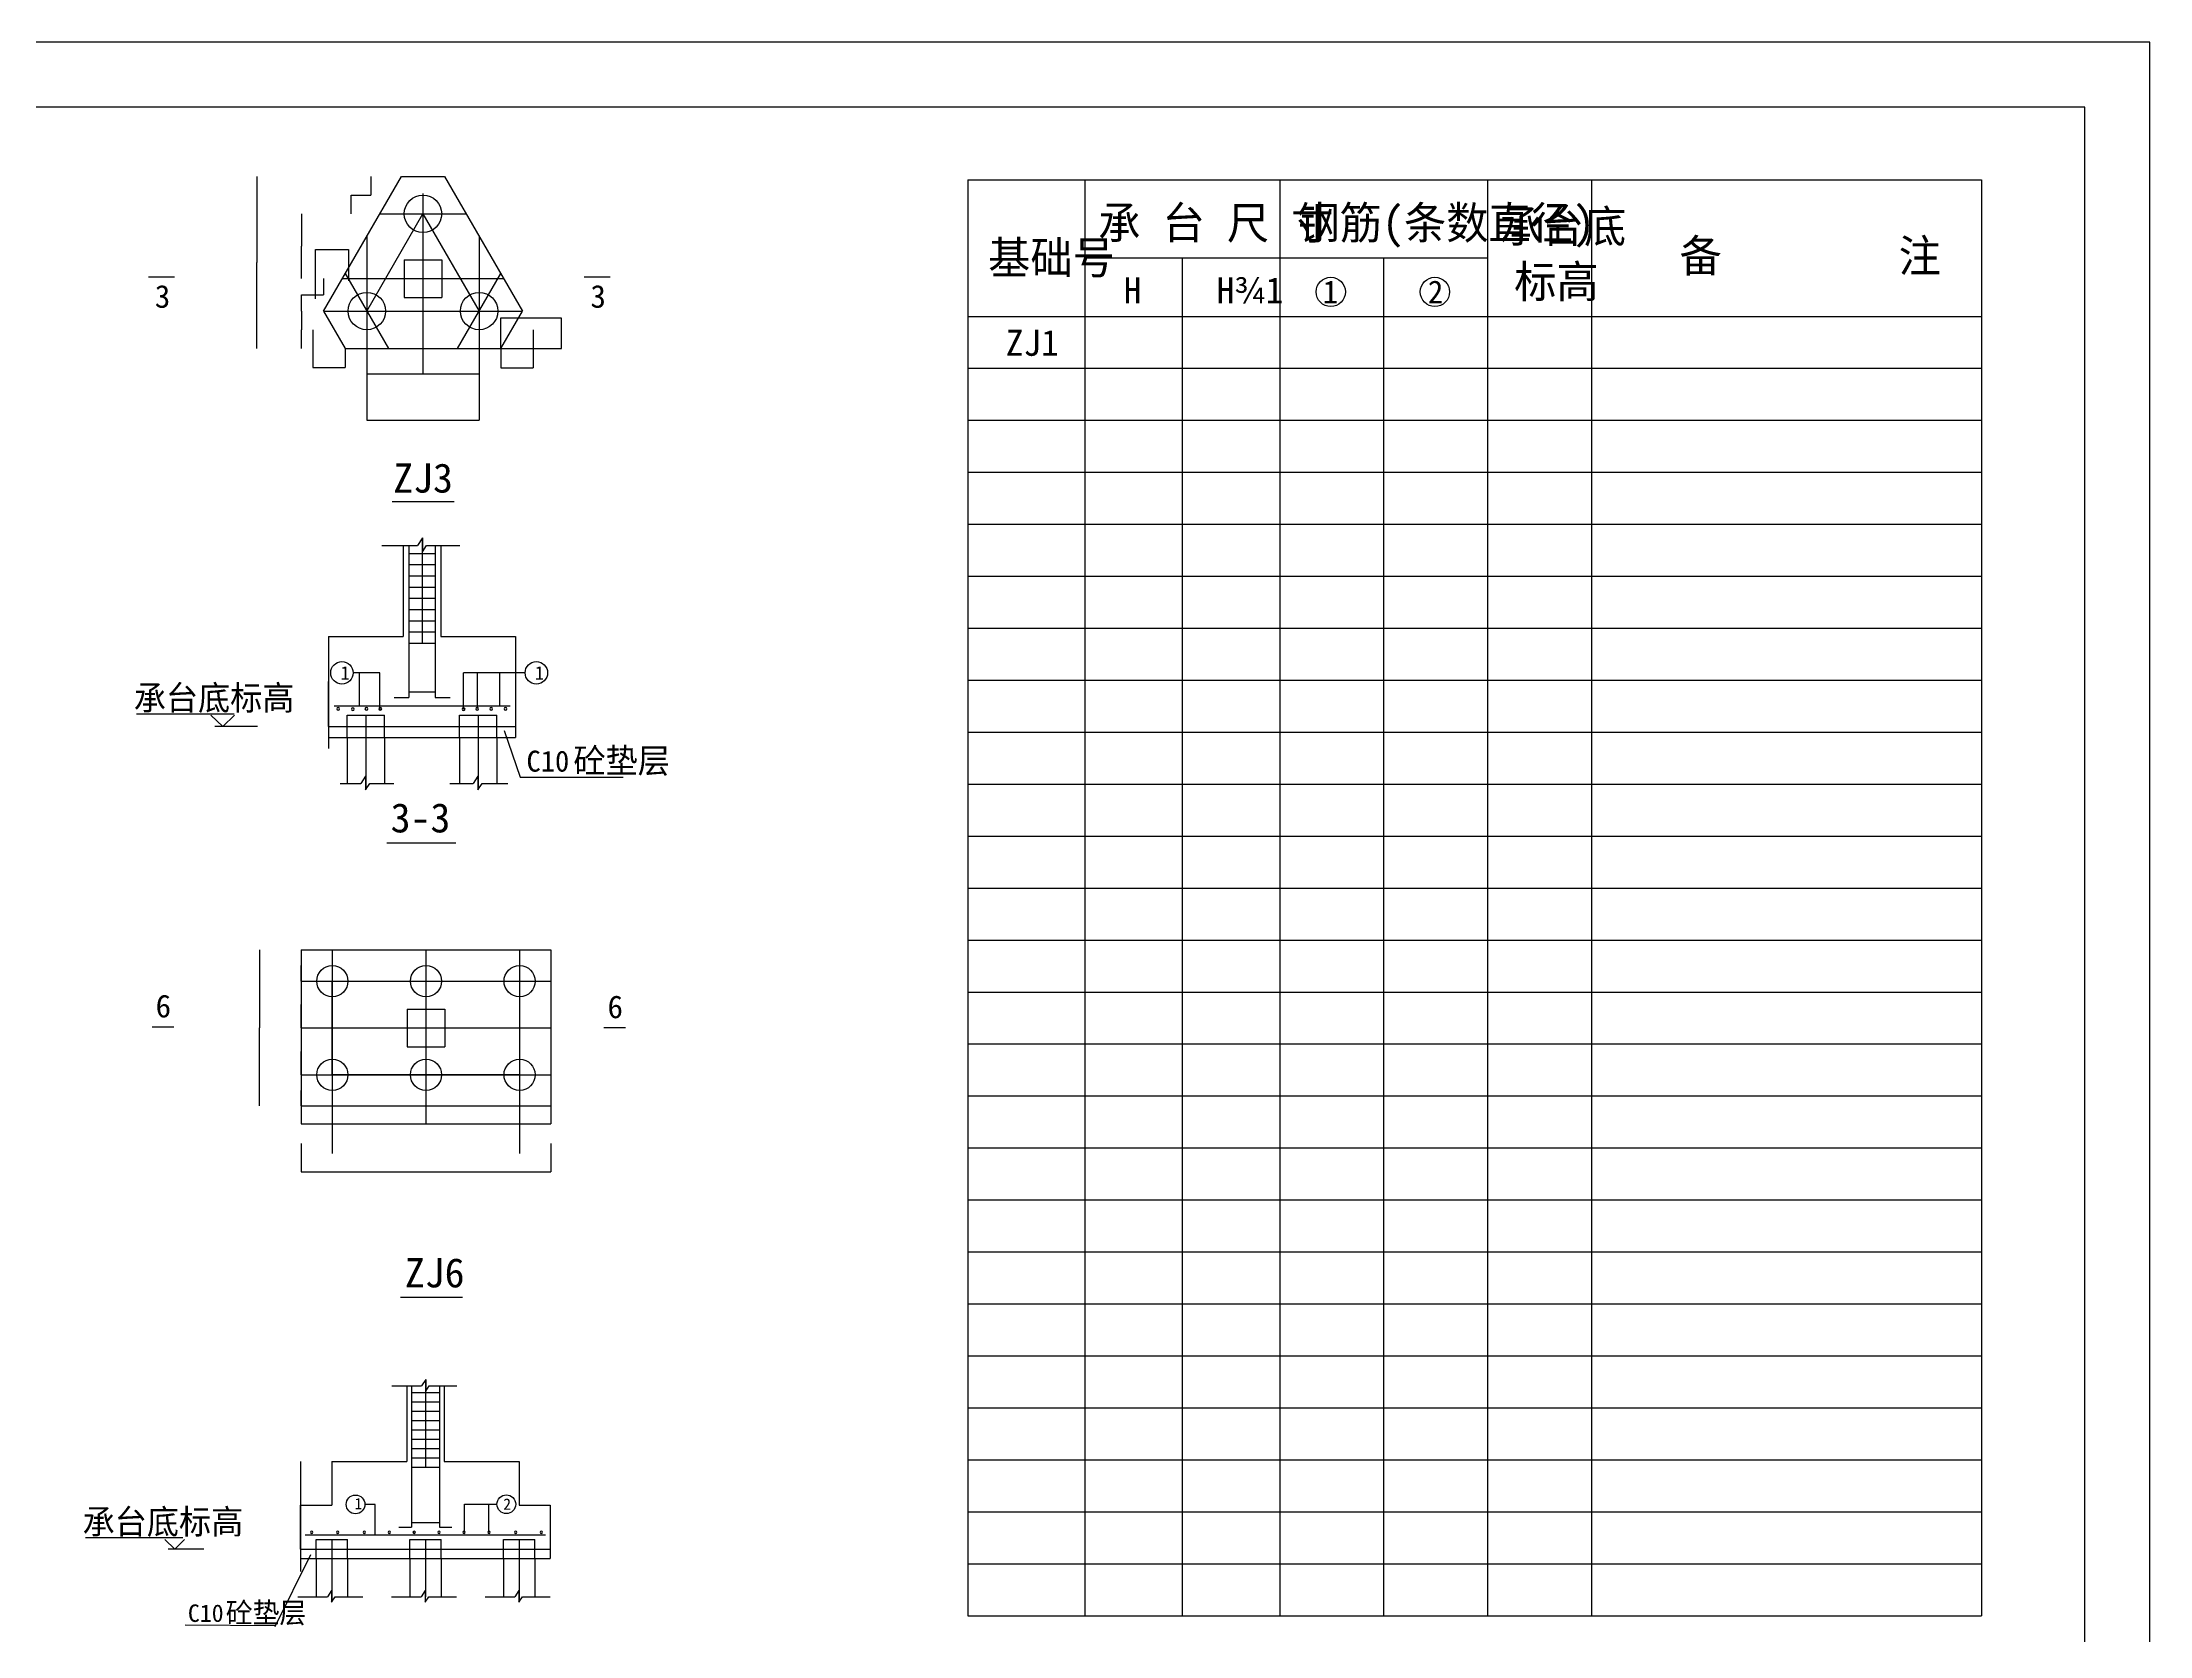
# Model space of a CAD drawing. Header units: metres. Extents: x 5647 to 69730, y 8406 to 50306.
# Drawn here: x 32619 to 65047, y 25775 to 50306 of the extents above; entities that cross this region are included whole.
import ezdxf

# ---------------------------------------------------------------- set-up
doc = ezdxf.new("R2010")
doc.units = ezdxf.units.M
for name, color, linetype in [('3', 7, 'Continuous'), ('AXIS', 7, 'Continuous'), ('CCX', 7, 'Continuous'), ('HZ', 2, 'Continuous'), ('LI', 7, 'Continuous'), ('LIS', 2, 'Continuous'), ('LT', 7, 'Continuous'), ('LTX', 7, 'Continuous'), ('STEEL', 4, 'Continuous'), ('TXT', 7, 'Continuous'), ('ZU', 2, 'Continuous')]:
    doc.layers.add(name, color=color, linetype=linetype)
doc.dimstyles.get("Standard").update_dxf_attribs({"dimtxt": 2.5, "dimasz": 2.5, "dimexe": 1.25, "dimexo": 0.625, "dimtad": 1, "dimcen": 2.5, "dimazin": 3, "dimtfac": 1, "dimtmove": 0, "dimatfit": 3})

# ---------------------------------------------------------------- blocks, each defined once
blk = doc.blocks.new('_CLOSEDFILLED')
at = {"color": 0, "linetype": 'BYBLOCK'}
blk.add_solid([(-1, 0), (0, 0), (-1, 0)], dxfattribs=at)
blk = doc.blocks.new('*D1')
for p, q in [((36595.35, 27783.87), (36595.35, 27447.69)), ((36595.1, 27447.69), (36594.85, 27447.69)), ((36595.35, 27111.52), (36595.35, 27447.69)), ((36595.35, 27447.69), (36595.35, 27447.69)), ((36595.6, 27447.69), (36595.85, 27447.69))]:
    blk.add_line(p, q)
at = {"layer": 'Defpoints'}
for p in [(36595.35, 27783.87), (36595.35, 27447.69), (36595.35, 27111.52)]:
    blk.add_point(p, dxfattribs=at)
at = {"layer": 'CCX', "xscale": 0.25, "yscale": 0.25}
blk.add_blockref('_CLOSEDFILLED', (36595.35, 27447.69), dxfattribs=at)
at = {"layer": 'CCX', "xscale": 0.25, "yscale": 0.25, "rotation": 180}
blk.add_blockref('_CLOSEDFILLED', (36595.35, 27447.69), dxfattribs=at)
at = {"layer": 'CCX', "insert": (36595.35, 27448.815), "char_height": 1, "attachment_point": 5}
blk.add_mtext('H1', dxfattribs=at)
blk = doc.blocks.new('*D2')
for p, q in [((36595.1, 27508.79), (36594.85, 27508.79)), ((36595.35, 27255.59), (36595.35, 27508.79)), ((36595.35, 27327.63), (36595.35, 27508.79)), ((36595.35, 27508.79), (36595.35, 27508.79)), ((36595.6, 27508.79), (36595.85, 27508.79))]:
    blk.add_line(p, q)
at = {"layer": 'Defpoints'}
for p in [(36595.35, 27508.79), (36595.35, 27327.63), (36595.35, 27255.59)]:
    blk.add_point(p, dxfattribs=at)
at = {"layer": 'CCX', "xscale": 0.25, "yscale": 0.25}
blk.add_blockref('_CLOSEDFILLED', (36595.35, 27508.79), dxfattribs=at)
at = {"layer": 'CCX', "xscale": 0.25, "yscale": 0.25, "rotation": 180}
blk.add_blockref('_CLOSEDFILLED', (36595.35, 27508.79), dxfattribs=at)
at = {"layer": 'CCX', "insert": (36595.35, 27509.915), "char_height": 1, "attachment_point": 5}
blk.add_mtext('35', dxfattribs=at)
blk = doc.blocks.new('*D3')
for p, q in [((36595.35, 27255.59), (36595.35, 27196.26)), ((36595.1, 27196.26), (36594.85, 27196.26)), ((36595.35, 27111.52), (36595.35, 27196.26)), ((36595.35, 27196.26), (36595.35, 27196.26)), ((36595.6, 27196.26), (36595.85, 27196.26))]:
    blk.add_line(p, q)
at = {"layer": 'Defpoints'}
for p in [(36595.35, 27255.59), (36595.35, 27196.26), (36595.35, 27111.52)]:
    blk.add_point(p, dxfattribs=at)
at = {"layer": 'CCX', "xscale": 0.25, "yscale": 0.25}
blk.add_blockref('_CLOSEDFILLED', (36595.35, 27196.26), dxfattribs=at)
at = {"layer": 'CCX', "xscale": 0.25, "yscale": 0.25, "rotation": 180}
blk.add_blockref('_CLOSEDFILLED', (36595.35, 27196.26), dxfattribs=at)
at = {"layer": 'CCX', "insert": (36595.35, 27197.385), "char_height": 1, "attachment_point": 5}
blk.add_mtext('100', dxfattribs=at)
blk = doc.blocks.new('*D4')
for p, q in [((36595.35, 27111.52), (36595.35, 26765.89)), ((36595.35, 26967.44), (36595.35, 26765.89)), ((36595.1, 26765.89), (36594.85, 26765.89)), ((36595.35, 26765.89), (36595.35, 26765.89)), ((36595.6, 26765.89), (36595.85, 26765.89))]:
    blk.add_line(p, q)
at = {"layer": 'Defpoints'}
for p in [(36595.35, 27111.52), (36595.35, 26967.44), (36595.35, 26765.89)]:
    blk.add_point(p, dxfattribs=at)
at = {"layer": 'CCX', "xscale": 0.25, "yscale": 0.25}
blk.add_blockref('_CLOSEDFILLED', (36595.35, 26765.89), dxfattribs=at)
at = {"layer": 'CCX', "xscale": 0.25, "yscale": 0.25, "rotation": 180}
blk.add_blockref('_CLOSEDFILLED', (36595.35, 26765.89), dxfattribs=at)
at = {"layer": 'CCX', "insert": (36595.35, 26767.015), "char_height": 1, "attachment_point": 5}
blk.add_mtext('80', dxfattribs=at)
blk = doc.blocks.new('*D5')
for p, q in [((36595.35, 28456.22), (36595.35, 27783.87)), ((36595.1, 27783.87), (36594.85, 27783.87)), ((36595.35, 27111.52), (36595.35, 27783.87)), ((36595.35, 27783.87), (36595.35, 27783.87)), ((36595.6, 27783.87), (36595.85, 27783.87))]:
    blk.add_line(p, q)
at = {"layer": 'Defpoints'}
for p in [(36595.35, 28456.22), (36595.35, 27783.87), (36595.35, 27111.52)]:
    blk.add_point(p, dxfattribs=at)
at = {"layer": 'CCX', "xscale": 0.25, "yscale": 0.25}
blk.add_blockref('_CLOSEDFILLED', (36595.35, 27783.87), dxfattribs=at)
at = {"layer": 'CCX', "xscale": 0.25, "yscale": 0.25, "rotation": 180}
blk.add_blockref('_CLOSEDFILLED', (36595.35, 27783.87), dxfattribs=at)
at = {"layer": 'CCX', "insert": (36595.35, 27784.995), "char_height": 1, "attachment_point": 5}
blk.add_mtext('H', dxfattribs=at)
blk = doc.blocks.new('*D27')
for p, q in [((40173.71, 45878.76), (40173.71, 45292.89)), ((39674.83, 45590.72), (39674.83, 45292.89)), ((39675.08, 45292.89), (39922.77, 45292.89)), ((39925.77, 45292.89), (40173.46, 45292.89))]:
    blk.add_line(p, q)
at = {"layer": 'Defpoints'}
for p in [(40173.71, 45878.76), (39674.83, 45590.72), (39674.83, 45292.89)]:
    blk.add_point(p, dxfattribs=at)
at = {"layer": 'CCX', "xscale": 0.25, "yscale": 0.25, "rotation": 180}
blk.add_blockref('_CLOSEDFILLED', (39674.83, 45292.89), dxfattribs=at)
at = {"layer": 'CCX', "xscale": 0.25, "yscale": 0.25}
blk.add_blockref('_CLOSEDFILLED', (40173.71, 45292.89), dxfattribs=at)
at = {"layer": 'CCX', "insert": (39924.27, 45292.89), "char_height": 1, "attachment_point": 5}
blk.add_mtext('350', dxfattribs=at)
blk = doc.blocks.new('*D28')
for p, q in [((36782.61, 45878.76), (36782.61, 45297.29)), ((37281.49, 45590.72), (37281.49, 45297.29)), ((36782.86, 45297.29), (37030.55, 45297.29)), ((37033.55, 45297.29), (37281.24, 45297.29))]:
    blk.add_line(p, q)
at = {"layer": 'Defpoints'}
for p in [(36782.61, 45878.76), (37281.49, 45590.72), (36782.61, 45297.29)]:
    blk.add_point(p, dxfattribs=at)
at = {"layer": 'CCX', "xscale": 0.25, "yscale": 0.25, "rotation": 180}
blk.add_blockref('_CLOSEDFILLED', (36782.61, 45297.29), dxfattribs=at)
at = {"layer": 'CCX', "xscale": 0.25, "yscale": 0.25}
blk.add_blockref('_CLOSEDFILLED', (37281.49, 45297.29), dxfattribs=at)
at = {"layer": 'CCX', "insert": (37032.05, 45297.29), "char_height": 1, "attachment_point": 5}
blk.add_mtext('350', dxfattribs=at)
blk = doc.blocks.new('*D29')
for p, q in [((38478.16, 45590.72), (38478.16, 45199.98)), ((39342.24, 45590.72), (39342.24, 45199.98)), ((38478.41, 45199.98), (38908.7, 45199.98)), ((38911.7, 45199.98), (39341.99, 45199.98))]:
    blk.add_line(p, q)
at = {"layer": 'Defpoints'}
for p in [(38478.16, 45590.72), (39342.24, 45590.72), (38478.16, 45199.98)]:
    blk.add_point(p, dxfattribs=at)
at = {"layer": 'CCX', "xscale": 0.25, "yscale": 0.25, "rotation": 180}
blk.add_blockref('_CLOSEDFILLED', (38478.16, 45199.98), dxfattribs=at)
at = {"layer": 'CCX', "xscale": 0.25, "yscale": 0.25}
blk.add_blockref('_CLOSEDFILLED', (39342.24, 45199.98), dxfattribs=at)
at = {"layer": 'CCX', "insert": (38910.2, 45199.98), "char_height": 1, "attachment_point": 5}
blk.add_mtext('600', dxfattribs=at)
blk = doc.blocks.new('*D30')
for p, q in [((37614.08, 45590.72), (37614.08, 45199.98)), ((38478.16, 45590.72), (38478.16, 45199.98)), ((37614.33, 45199.98), (38044.62, 45199.98)), ((38047.62, 45199.98), (38477.91, 45199.98))]:
    blk.add_line(p, q)
at = {"layer": 'Defpoints'}
for p in [(37614.08, 45590.72), (38478.16, 45590.72), (37614.08, 45199.98)]:
    blk.add_point(p, dxfattribs=at)
at = {"layer": 'CCX', "xscale": 0.25, "yscale": 0.25, "rotation": 180}
blk.add_blockref('_CLOSEDFILLED', (37614.08, 45199.98), dxfattribs=at)
at = {"layer": 'CCX', "xscale": 0.25, "yscale": 0.25}
blk.add_blockref('_CLOSEDFILLED', (38478.16, 45199.98), dxfattribs=at)
at = {"layer": 'CCX', "insert": (38046.12, 45199.98), "char_height": 1, "attachment_point": 5}
blk.add_mtext('600', dxfattribs=at)
blk = doc.blocks.new('*D36')
for p, q in [((36603.19, 33931.05), (36603.19, 33655.2)), ((37083.44, 33931.05), (37083.44, 33655.2)), ((36603.44, 33655.2), (36841.815, 33655.2)), ((36844.815, 33655.2), (37083.19, 33655.2))]:
    blk.add_line(p, q)
at = {"layer": 'Defpoints'}
for p in [(36603.19, 33931.05), (37083.44, 33931.05), (36603.19, 33655.2)]:
    blk.add_point(p, dxfattribs=at)
at = {"layer": 'CCX', "xscale": 0.25, "yscale": 0.25, "rotation": 180}
blk.add_blockref('_CLOSEDFILLED', (36603.19, 33655.2), dxfattribs=at)
at = {"layer": 'CCX', "xscale": 0.25, "yscale": 0.25}
blk.add_blockref('_CLOSEDFILLED', (37083.44, 33655.2), dxfattribs=at)
at = {"layer": 'CCX', "insert": (36843.315, 33655.2), "char_height": 1, "attachment_point": 5}
blk.add_mtext('350', dxfattribs=at)
blk = doc.blocks.new('*D37')
for p, q in [((36603.19, 34411.3), (36603.19, 34171.17)), ((36602.94, 34171.17), (36602.69, 34171.17)), ((36603.19, 33931.05), (36603.19, 34171.17)), ((36603.19, 34171.17), (36603.19, 34171.17)), ((36603.44, 34171.17), (36603.69, 34171.17))]:
    blk.add_line(p, q)
at = {"layer": 'Defpoints'}
for p in [(36603.19, 34411.3), (36603.19, 34171.17), (36603.19, 33931.05)]:
    blk.add_point(p, dxfattribs=at)
at = {"layer": 'CCX', "xscale": 0.25, "yscale": 0.25}
blk.add_blockref('_CLOSEDFILLED', (36603.19, 34171.17), dxfattribs=at)
at = {"layer": 'CCX', "xscale": 0.25, "yscale": 0.25, "rotation": 180}
blk.add_blockref('_CLOSEDFILLED', (36603.19, 34171.17), dxfattribs=at)
at = {"layer": 'CCX', "insert": (36603.19, 34172.295), "char_height": 1, "attachment_point": 5}
blk.add_mtext('350', dxfattribs=at)
blk = doc.blocks.new('*D38')
for p, q in [((36603.19, 35852.04), (36603.19, 35491.86)), ((36602.94, 35491.86), (36602.69, 35491.86)), ((36603.19, 35131.67), (36603.19, 35491.86)), ((36603.19, 35491.86), (36603.19, 35491.86)), ((36603.44, 35491.86), (36603.69, 35491.86))]:
    blk.add_line(p, q)
at = {"layer": 'Defpoints'}
for p in [(36603.19, 35852.04), (36603.19, 35491.86), (36603.19, 35131.67)]:
    blk.add_point(p, dxfattribs=at)
at = {"layer": 'CCX', "xscale": 0.25, "yscale": 0.25}
blk.add_blockref('_CLOSEDFILLED', (36603.19, 35491.86), dxfattribs=at)
at = {"layer": 'CCX', "xscale": 0.25, "yscale": 0.25, "rotation": 180}
blk.add_blockref('_CLOSEDFILLED', (36603.19, 35491.86), dxfattribs=at)
at = {"layer": 'CCX', "insert": (36603.19, 35492.985), "char_height": 1, "attachment_point": 5}
blk.add_mtext('600', dxfattribs=at)
blk = doc.blocks.new('*D39')
for p, q in [((36603.19, 35131.67), (36603.19, 34771.48)), ((36602.94, 34771.48), (36602.69, 34771.48)), ((36603.19, 34411.3), (36603.19, 34771.48)), ((36603.19, 34771.48), (36603.19, 34771.48)), ((36603.44, 34771.48), (36603.69, 34771.48))]:
    blk.add_line(p, q)
at = {"layer": 'Defpoints'}
for p in [(36603.19, 35131.67), (36603.19, 34771.48), (36603.19, 34411.3)]:
    blk.add_point(p, dxfattribs=at)
at = {"layer": 'CCX', "xscale": 0.25, "yscale": 0.25}
blk.add_blockref('_CLOSEDFILLED', (36603.19, 34771.48), dxfattribs=at)
at = {"layer": 'CCX', "xscale": 0.25, "yscale": 0.25, "rotation": 180}
blk.add_blockref('_CLOSEDFILLED', (36603.19, 34771.48), dxfattribs=at)
at = {"layer": 'CCX', "insert": (36603.19, 34772.605), "char_height": 1, "attachment_point": 5}
blk.add_mtext('600', dxfattribs=at)
blk = doc.blocks.new('*D40')
for p, q in [((36603.19, 36332.29), (36603.19, 36092.17)), ((36602.94, 36092.17), (36602.69, 36092.17)), ((36603.19, 35852.04), (36603.19, 36092.17)), ((36603.19, 36092.17), (36603.19, 36092.17)), ((36603.44, 36092.17), (36603.69, 36092.17))]:
    blk.add_line(p, q)
at = {"layer": 'Defpoints'}
for p in [(36603.19, 36332.29), (36603.19, 36092.17), (36603.19, 35852.04)]:
    blk.add_point(p, dxfattribs=at)
at = {"layer": 'CCX', "xscale": 0.25, "yscale": 0.25}
blk.add_blockref('_CLOSEDFILLED', (36603.19, 36092.17), dxfattribs=at)
at = {"layer": 'CCX', "xscale": 0.25, "yscale": 0.25, "rotation": 180}
blk.add_blockref('_CLOSEDFILLED', (36603.19, 36092.17), dxfattribs=at)
at = {"layer": 'CCX', "insert": (36603.19, 36093.295), "char_height": 1, "attachment_point": 5}
blk.add_mtext('350', dxfattribs=at)
blk = doc.blocks.new('*D47')
for p, q in [((38524.18, 33931.05), (38524.18, 33655.2)), ((39964.93, 33931.05), (39964.93, 33655.2)), ((38524.43, 33655.2), (39242.555, 33655.2)), ((39246.555, 33655.2), (39964.68, 33655.2))]:
    blk.add_line(p, q)
at = {"layer": 'Defpoints'}
for p in [(38524.18, 33931.05), (39964.93, 33931.05), (38524.18, 33655.2)]:
    blk.add_point(p, dxfattribs=at)
at = {"layer": 'CCX', "xscale": 0.25, "yscale": 0.25, "rotation": 180}
blk.add_blockref('_CLOSEDFILLED', (38524.18, 33655.2), dxfattribs=at)
at = {"layer": 'CCX', "xscale": 0.25, "yscale": 0.25}
blk.add_blockref('_CLOSEDFILLED', (39964.93, 33655.2), dxfattribs=at)
at = {"layer": 'CCX', "insert": (39244.555, 33655.2), "char_height": 1, "attachment_point": 5}
blk.add_mtext('1200', dxfattribs=at)
blk = doc.blocks.new('*D48')
for p, q in [((37083.44, 33931.05), (37083.44, 33655.2)), ((38524.18, 33931.05), (38524.18, 33655.2)), ((37083.69, 33655.2), (37801.81, 33655.2)), ((37805.81, 33655.2), (38523.93, 33655.2))]:
    blk.add_line(p, q)
at = {"layer": 'Defpoints'}
for p in [(37083.44, 33931.05), (38524.18, 33931.05), (37083.44, 33655.2)]:
    blk.add_point(p, dxfattribs=at)
at = {"layer": 'CCX', "xscale": 0.25, "yscale": 0.25, "rotation": 180}
blk.add_blockref('_CLOSEDFILLED', (37083.44, 33655.2), dxfattribs=at)
at = {"layer": 'CCX', "xscale": 0.25, "yscale": 0.25}
blk.add_blockref('_CLOSEDFILLED', (38524.18, 33655.2), dxfattribs=at)
at = {"layer": 'CCX', "insert": (37803.81, 33655.2), "char_height": 1, "attachment_point": 5}
blk.add_mtext('1200', dxfattribs=at)
blk = doc.blocks.new('*D49')
for p, q in [((39964.93, 33931.05), (39964.93, 33655.2)), ((40445.18, 33931.05), (40445.18, 33655.2)), ((39965.18, 33655.2), (40203.555, 33655.2)), ((40206.555, 33655.2), (40444.93, 33655.2))]:
    blk.add_line(p, q)
at = {"layer": 'Defpoints'}
for p in [(39964.93, 33931.05), (40445.18, 33931.05), (39964.93, 33655.2)]:
    blk.add_point(p, dxfattribs=at)
at = {"layer": 'CCX', "xscale": 0.25, "yscale": 0.25, "rotation": 180}
blk.add_blockref('_CLOSEDFILLED', (39964.93, 33655.2), dxfattribs=at)
at = {"layer": 'CCX', "xscale": 0.25, "yscale": 0.25}
blk.add_blockref('_CLOSEDFILLED', (40445.18, 33655.2), dxfattribs=at)
at = {"layer": 'CCX', "insert": (40205.055, 33655.2), "char_height": 1, "attachment_point": 5}
blk.add_mtext('350', dxfattribs=at)
blk = doc.blocks.new('*D70')
for p, q in [((37023.7, 41157.06), (37023.7, 40465.79)), ((37023.45, 40465.79), (37023.2, 40465.79)), ((37023.7, 39774.52), (37023.7, 40465.79)), ((37023.7, 40465.79), (37023.7, 40465.79)), ((37023.95, 40465.79), (37024.2, 40465.79))]:
    blk.add_line(p, q)
at = {"layer": 'Defpoints'}
for p in [(37023.7, 41157.06), (37023.7, 40465.79), (37023.7, 39774.52)]:
    blk.add_point(p, dxfattribs=at)
at = {"layer": 'CCX', "xscale": 0.25, "yscale": 0.25}
blk.add_blockref('_CLOSEDFILLED', (37023.7, 40465.79), dxfattribs=at)
at = {"layer": 'CCX', "xscale": 0.25, "yscale": 0.25, "rotation": 180}
blk.add_blockref('_CLOSEDFILLED', (37023.7, 40465.79), dxfattribs=at)
at = {"layer": 'CCX', "insert": (37023.7, 40466.915), "char_height": 1, "attachment_point": 5}
blk.add_mtext('H', dxfattribs=at)
blk = doc.blocks.new('*D75')
for p, q in [((37023.7, 39774.52), (37023.7, 39432.35)), ((37023.7, 39601.7), (37023.7, 39432.35)), ((37023.45, 39432.35), (37023.2, 39432.35)), ((37023.7, 39432.35), (37023.7, 39432.35)), ((37023.95, 39432.35), (37024.2, 39432.35))]:
    blk.add_line(p, q)
at = {"layer": 'Defpoints'}
for p in [(37023.7, 39774.52), (37023.7, 39601.7), (37023.7, 39432.35)]:
    blk.add_point(p, dxfattribs=at)
at = {"layer": 'CCX', "xscale": 0.25, "yscale": 0.25}
blk.add_blockref('_CLOSEDFILLED', (37023.7, 39432.35), dxfattribs=at)
at = {"layer": 'CCX', "xscale": 0.25, "yscale": 0.25, "rotation": 180}
blk.add_blockref('_CLOSEDFILLED', (37023.7, 39432.35), dxfattribs=at)
at = {"layer": 'CCX', "insert": (37023.7, 39433.475), "char_height": 1, "attachment_point": 5}
blk.add_mtext('80', dxfattribs=at)
blk = doc.blocks.new('*D76')
for p, q in [((37023.7, 39947.34), (37023.7, 39866.46)), ((37023.45, 39866.46), (37023.2, 39866.46)), ((37023.7, 39774.52), (37023.7, 39866.46)), ((37023.7, 39866.46), (37023.7, 39866.46)), ((37023.95, 39866.46), (37024.2, 39866.46))]:
    blk.add_line(p, q)
at = {"layer": 'Defpoints'}
for p in [(37023.7, 39947.34), (37023.7, 39866.46), (37023.7, 39774.52)]:
    blk.add_point(p, dxfattribs=at)
at = {"layer": 'CCX', "xscale": 0.25, "yscale": 0.25}
blk.add_blockref('_CLOSEDFILLED', (37023.7, 39866.46), dxfattribs=at)
at = {"layer": 'CCX', "xscale": 0.25, "yscale": 0.25, "rotation": 180}
blk.add_blockref('_CLOSEDFILLED', (37023.7, 39866.46), dxfattribs=at)
at = {"layer": 'CCX', "insert": (37023.7, 39867.585), "char_height": 1, "attachment_point": 5}
blk.add_mtext('100', dxfattribs=at)
blk = doc.blocks.new('*D77')
for p, q in [((37023.45, 40237.44), (37023.2, 40237.44)), ((37023.7, 39947.34), (37023.7, 40237.44)), ((37023.7, 40033.75), (37023.7, 40237.44)), ((37023.7, 40237.44), (37023.7, 40237.44)), ((37023.95, 40237.44), (37024.2, 40237.44))]:
    blk.add_line(p, q)
at = {"layer": 'Defpoints'}
for p in [(37023.7, 40237.44), (37023.7, 40033.75), (37023.7, 39947.34)]:
    blk.add_point(p, dxfattribs=at)
at = {"layer": 'CCX', "xscale": 0.25, "yscale": 0.25}
blk.add_blockref('_CLOSEDFILLED', (37023.7, 40237.44), dxfattribs=at)
at = {"layer": 'CCX', "xscale": 0.25, "yscale": 0.25, "rotation": 180}
blk.add_blockref('_CLOSEDFILLED', (37023.7, 40237.44), dxfattribs=at)
at = {"layer": 'CCX', "insert": (37023.7, 40238.565), "char_height": 1, "attachment_point": 5}
blk.add_mtext('35', dxfattribs=at)
blk = doc.blocks.new('*D100')
for p, q in [((37677.27, 48239.42), (37677.27, 47951.39)), ((37371.51, 47663.37), (37371.51, 47951.39)), ((37371.76, 47951.39), (37522.89, 47951.39)), ((37525.89, 47951.39), (37677.02, 47951.39))]:
    blk.add_line(p, q)
at = {"layer": 'Defpoints'}
for p in [(37677.27, 48239.42), (37371.51, 47951.39), (37371.51, 47663.37)]:
    blk.add_point(p, dxfattribs=at)
at = {"layer": 'CCX', "xscale": 0.25, "yscale": 0.25, "rotation": 180}
blk.add_blockref('_CLOSEDFILLED', (37371.51, 47951.39), dxfattribs=at)
at = {"layer": 'CCX', "xscale": 0.25, "yscale": 0.25}
blk.add_blockref('_CLOSEDFILLED', (37677.27, 47951.39), dxfattribs=at)
at = {"layer": 'CCX', "insert": (37524.39, 47951.39), "char_height": 1, "attachment_point": 5}
blk.add_mtext('350', dxfattribs=at)
blk = doc.blocks.new('*D101')
for p, q in [((36610.74, 46166.77), (36610.74, 45878.74)), ((36610.49, 45878.74), (36610.24, 45878.74)), ((36610.74, 45590.72), (36610.74, 45878.74)), ((36610.74, 45878.74), (36610.74, 45878.74)), ((36610.99, 45878.74), (36611.24, 45878.74))]:
    blk.add_line(p, q)
at = {"layer": 'Defpoints'}
for p in [(36610.74, 46166.77), (36610.74, 45878.74), (36610.74, 45590.72)]:
    blk.add_point(p, dxfattribs=at)
at = {"layer": 'CCX', "xscale": 0.25, "yscale": 0.25}
blk.add_blockref('_CLOSEDFILLED', (36610.74, 45878.74), dxfattribs=at)
at = {"layer": 'CCX', "xscale": 0.25, "yscale": 0.25, "rotation": 180}
blk.add_blockref('_CLOSEDFILLED', (36610.74, 45878.74), dxfattribs=at)
at = {"layer": 'CCX', "insert": (36610.74, 45879.865), "char_height": 1, "attachment_point": 5}
blk.add_mtext('350', dxfattribs=at)
blk = doc.blocks.new('*D102')
for p, q in [((36610.74, 46166.77), (36610.74, 46416.2)), ((36610.99, 46416.2), (36778.505, 46416.2)), ((36781.505, 46416.2), (36949.02, 46416.2)), ((36949.27, 46665.64), (36949.27, 46416.2))]:
    blk.add_line(p, q)
at = {"layer": 'Defpoints'}
for p in [(36610.74, 46416.2), (36949.27, 46665.64), (36610.74, 46166.77)]:
    blk.add_point(p, dxfattribs=at)
at = {"layer": 'CCX', "xscale": 0.25, "yscale": 0.25, "rotation": 180}
blk.add_blockref('_CLOSEDFILLED', (36610.74, 46416.2), dxfattribs=at)
at = {"layer": 'CCX', "xscale": 0.25, "yscale": 0.25}
blk.add_blockref('_CLOSEDFILLED', (36949.27, 46416.2), dxfattribs=at)
at = {"layer": 'CCX', "insert": (36780.005, 46416.2), "char_height": 1, "attachment_point": 5}
blk.add_mtext('350', dxfattribs=at)
blk = doc.blocks.new('*D103')
for p, q in [((36610.74, 47663.37), (36610.74, 47164.5)), ((36610.49, 47164.5), (36610.24, 47164.5)), ((36610.74, 46665.64), (36610.74, 47164.5)), ((36610.74, 47164.5), (36610.74, 47164.5)), ((36610.99, 47164.5), (36611.24, 47164.5))]:
    blk.add_line(p, q)
at = {"layer": 'Defpoints'}
for p in [(36610.74, 47663.37), (36610.74, 47164.5), (36610.74, 46665.64)]:
    blk.add_point(p, dxfattribs=at)
at = {"layer": 'CCX', "xscale": 0.25, "yscale": 0.25}
blk.add_blockref('_CLOSEDFILLED', (36610.74, 47164.5), dxfattribs=at)
at = {"layer": 'CCX', "xscale": 0.25, "yscale": 0.25, "rotation": 180}
blk.add_blockref('_CLOSEDFILLED', (36610.74, 47164.5), dxfattribs=at)
at = {"layer": 'CCX', "insert": (36610.74, 47165.625), "char_height": 1, "attachment_point": 5}
blk.add_mtext('700', dxfattribs=at)
blk = doc.blocks.new('*D107')
for p, q in [((39674.83, 45590.72), (39674.83, 46062.77)), ((39675.08, 46062.77), (40138.38, 46062.77)), ((40143.38, 46062.77), (40606.68, 46062.77)), ((40606.93, 45590.72), (40606.93, 46062.77))]:
    blk.add_line(p, q)
at = {"layer": 'Defpoints'}
for p in [(39674.83, 46062.77), (39674.83, 45590.72), (40606.93, 45590.72)]:
    blk.add_point(p, dxfattribs=at)
at = {"layer": 'CCX', "xscale": 0.25, "yscale": 0.25, "rotation": 180}
blk.add_blockref('_CLOSEDFILLED', (39674.83, 46062.77), dxfattribs=at)
at = {"layer": 'CCX', "xscale": 0.25, "yscale": 0.25}
blk.add_blockref('_CLOSEDFILLED', (40606.93, 46062.77), dxfattribs=at)
at = {"layer": 'CCX', "insert": (40140.88, 46062.77), "char_height": 1, "attachment_point": 5}
blk.add_mtext('932,1', dxfattribs=at)
blk = doc.blocks.new('*D118')
for p, q in [((35919.37, 48239.42), (35919.37, 46915.07)), ((35919.12, 46915.07), (35918.87, 46915.07)), ((35919.37, 45590.72), (35919.37, 46915.07)), ((35919.37, 46915.07), (35919.37, 46915.07)), ((35919.62, 46915.07), (35919.87, 46915.07))]:
    blk.add_line(p, q)
at = {"layer": 'Defpoints'}
for p in [(35919.37, 48239.42), (35919.37, 46915.07), (35919.37, 45590.72)]:
    blk.add_point(p, dxfattribs=at)
at = {"xscale": 0.25, "yscale": 0.25}
blk.add_blockref('_CLOSEDFILLED', (35919.37, 46915.07), dxfattribs=at)
at = {"xscale": 0.25, "yscale": 0.25, "rotation": 180}
blk.add_blockref('_CLOSEDFILLED', (35919.37, 46915.07), dxfattribs=at)
at = {"insert": (35919.37, 46916.195), "char_height": 1, "attachment_point": 5}
blk.add_mtext('1750', dxfattribs=at)
blk = doc.blocks.new('*D119')
for p, q in [((36823.89, 46353.09), (36823.89, 47111.96)), ((36824.14, 47111.96), (37077.93, 47111.96)), ((37080.93, 47111.96), (37334.72, 47111.96)), ((37334.97, 46633.22), (37334.97, 47111.96))]:
    blk.add_line(p, q)
at = {"layer": 'Defpoints'}
for p in [(36823.89, 47111.96), (37334.97, 46633.22), (36823.89, 46353.09)]:
    blk.add_point(p, dxfattribs=at)
at = {"xscale": 0.25, "yscale": 0.25, "rotation": 180}
blk.add_blockref('_CLOSEDFILLED', (36823.89, 47111.96), dxfattribs=at)
at = {"xscale": 0.25, "yscale": 0.25}
blk.add_blockref('_CLOSEDFILLED', (37334.97, 47111.96), dxfattribs=at)
at = {"insert": (37079.43, 47111.96), "char_height": 1, "attachment_point": 5}
blk.add_mtext('350', dxfattribs=at)
blk = doc.blocks.new('*D120')
for p, q in [((36603.19, 33355.2), (36603.19, 32918.73)), ((40445.18, 33355.2), (40445.18, 32918.73)), ((36603.44, 32918.73), (38522.185, 32918.73)), ((38526.185, 32918.73), (40444.93, 32918.73))]:
    blk.add_line(p, q)
at = {"layer": 'Defpoints'}
for p in [(36603.19, 33355.2), (40445.18, 33355.2), (36603.19, 32918.73)]:
    blk.add_point(p, dxfattribs=at)
at = {"xscale": 0.25, "yscale": 0.25, "rotation": 180}
blk.add_blockref('_CLOSEDFILLED', (36603.19, 32918.73), dxfattribs=at)
at = {"xscale": 0.25, "yscale": 0.25}
blk.add_blockref('_CLOSEDFILLED', (40445.18, 32918.73), dxfattribs=at)
at = {"insert": (38524.185, 32918.73), "char_height": 1, "attachment_point": 5}
blk.add_mtext('3100', dxfattribs=at)
blk = doc.blocks.new('*D121')
for p, q in [((35963.55, 36332.29), (35963.55, 35131.67)), ((35963.3, 35131.67), (35963.05, 35131.67)), ((35963.55, 33931.05), (35963.55, 35131.67)), ((35963.55, 35131.67), (35963.55, 35131.67)), ((35963.8, 35131.67), (35964.05, 35131.67))]:
    blk.add_line(p, q)
at = {"layer": 'Defpoints'}
for p in [(35963.55, 36332.29), (35963.55, 35131.67), (35963.55, 33931.05)]:
    blk.add_point(p, dxfattribs=at)
at = {"xscale": 0.25, "yscale": 0.25}
blk.add_blockref('_CLOSEDFILLED', (35963.55, 35131.67), dxfattribs=at)
at = {"xscale": 0.25, "yscale": 0.25, "rotation": 180}
blk.add_blockref('_CLOSEDFILLED', (35963.55, 35131.67), dxfattribs=at)
at = {"insert": (35963.55, 35132.795), "char_height": 1, "attachment_point": 5}
blk.add_mtext('1900', dxfattribs=at)
blk = doc.blocks.new('*D132')
for p, q in [((37614.08, 44899.98), (37614.08, 44487.01)), ((39342.24, 44899.98), (39342.24, 44487.01)), ((37614.33, 44487.01), (38476.16, 44487.01)), ((38480.16, 44487.01), (39341.99, 44487.01))]:
    blk.add_line(p, q)
at = {"layer": 'Defpoints'}
for p in [(37614.08, 44899.98), (39342.24, 44899.98), (37614.08, 44487.01)]:
    blk.add_point(p, dxfattribs=at)
at = {"xscale": 0.25, "yscale": 0.25, "rotation": 180}
blk.add_blockref('_CLOSEDFILLED', (37614.08, 44487.01), dxfattribs=at)
at = {"xscale": 0.25, "yscale": 0.25}
blk.add_blockref('_CLOSEDFILLED', (39342.24, 44487.01), dxfattribs=at)
at = {"insert": (38478.16, 44487.01), "char_height": 1, "attachment_point": 5}
blk.add_mtext('1200', dxfattribs=at)

msp = doc.modelspace()

# ---------------------------------------------------------------- linework, layer by layer
for p, q in [((65047.47, 50306.01), (5647.47, 50306.01)), ((65047.47, 8406.01), (65047.47, 50306.01)), ((46859.11, 48185.11), (62459.11, 48185.11)), ((46859.11, 48185.11), (46859.11, 26085.11)), ((48659.11, 48185.11), (48659.11, 26085.11)), ((51659.11, 48185.11), (51659.11, 34198.66)), ((51659.11, 48185.11), (51659.11, 34198.66)), ((51659.11, 48185.11), (51659.11, 26085.11)), ((54859.11, 48185.11), (54859.11, 26085.11)), ((56459.11, 48185.11), (56459.11, 26085.11)), ((62459.11, 48185.11), (62459.11, 26085.11)), ((48659.11, 46985.11), (54859.11, 46985.11)), ((48659.11, 46985.11), (54859.11, 46985.11)), ((50159.11, 46985.11), (50159.11, 26085.11)), ((53259.11, 46985.11), (53259.11, 26085.11)), ((46859.11, 46085.11), (62459.11, 46085.11)), ((46859.11, 45285.11), (62459.11, 45285.11)), ((46859.11, 44485.11), (62459.11, 44485.11)), ((46859.11, 43685.11), (62459.11, 43685.11)), ((46859.11, 42885.11), (62459.11, 42885.11)), ((46859.11, 42085.11), (62459.11, 42085.11)), ((46859.11, 41285.11), (62459.11, 41285.11)), ((46859.11, 40485.11), (62459.11, 40485.11)), ((46859.11, 39685.11), (62459.11, 39685.11)), ((46859.11, 38885.11), (62459.11, 38885.11)), ((46859.11, 38085.11), (62459.11, 38085.11)), ((46859.11, 37285.11), (62459.11, 37285.11)), ((46859.11, 36485.11), (62459.11, 36485.11)), ((46859.11, 35685.11), (62459.11, 35685.11)), ((46859.11, 34885.11), (62459.11, 34885.11)), ((46859.11, 34085.11), (62459.11, 34085.11)), ((46859.11, 33285.11), (62459.11, 33285.11)), ((46859.11, 32485.11), (62459.11, 32485.11)), ((46859.11, 31685.11), (62459.11, 31685.11)), ((46859.11, 30885.11), (62459.11, 30885.11)), ((46859.11, 30085.11), (62459.11, 30085.11)), ((46859.11, 29285.11), (62459.11, 29285.11)), ((46859.11, 28485.11), (62459.11, 28485.11)), ((46859.11, 27685.11), (62459.11, 27685.11)), ((46859.11, 26885.11), (62459.11, 26885.11)), ((46859.11, 26085.11), (62459.11, 26085.11))]:
    msp.add_line(p, q)
msp.add_lwpolyline([(8147.47, 9406.01), (64047.47, 9406.01), (64047.47, 49306.01), (8147.47, 49306.01)], close=True)
for centre in [(52445.27, 46460.99), (54047.11, 46460.99)]:
    msp.add_circle(centre, 225)
at = {"layer": 'AXIS'}
for p, q in [((38478.16, 47978), (38478.16, 45590.72)), ((37614.08, 46166.77), (38478.16, 47663.37)), ((37812.98, 47663.37), (39143.34, 47663.37)), ((38478.16, 47663.37), (39342.24, 46166.77)), ((37614.08, 47318.86), (37614.08, 44715.44)), ((39342.24, 47318.86), (39342.24, 44715.44)), ((37281.49, 46742.82), (37946.67, 45590.72)), ((39009.65, 45590.72), (39674.83, 46742.82)), ((37236.93, 46665.64), (39719.39, 46665.64)), ((36949.03, 46166.77), (40007.29, 46166.77)), ((39674.83, 45590.72), (40606.93, 45590.72)), ((38463.85, 42665.71), (38463.85, 41054.3)), ((37599.76, 39947.34), (37599.76, 38800.94)), ((39327.93, 39947.34), (39327.93, 38800.94)), ((37083.44, 36332.29), (37083.44, 33201.35)), ((38524.18, 36332.29), (38524.18, 33931.05)), ((39964.93, 36332.29), (39964.93, 33201.35)), ((36603.19, 35852.04), (40445.18, 35852.04)), ((36603.19, 35131.67), (40445.18, 35131.67)), ((36603.19, 34411.3), (40445.18, 34411.3)), ((38516.34, 29713.96), (38516.34, 28370.55)), ((37075.6, 27255.59), (37075.6, 26299.86)), ((38516.34, 27255.59), (38516.34, 26376.9)), ((39957.09, 27255.59), (39957.09, 26299.86))]:
    msp.add_line(p, q, dxfattribs=at)
at = {"layer": 'LI'}
for centre, radius in [((38478.16, 47663.37), 288.03), ((37614.08, 46166.77), 288.03), ((39342.24, 46166.77), 288.03), ((37083.44, 35852.04), 240.12), ((38524.18, 35852.04), 240.12), ((39964.93, 35852.04), 240.12), ((37083.44, 34411.3), 240.12), ((38524.18, 34411.3), 240.12), ((39964.93, 34411.3), 240.12)]:
    msp.add_circle(centre, radius, dxfattribs=at)
at = {"layer": 'LIS'}
for p, q in [((36948.9, 46166.77), (38145.58, 48239.42)), ((38145.58, 48239.42), (38810.74, 48239.42)), ((38810.74, 48239.42), (40007.42, 46166.77)), ((36948.9, 46166.77), (37281.49, 45590.72)), ((39674.83, 45590.72), (40007.42, 46166.77)), ((37281.49, 45590.72), (39674.83, 45590.72)), ((38175.82, 42556.84), (38175.82, 41157.06)), ((38751.87, 42556.84), (38751.87, 41157.06)), ((37023.7, 41157.06), (37023.7, 39601.7)), ((37023.7, 41157.06), (38175.82, 41157.06)), ((38751.87, 41157.06), (39903.99, 41157.06)), ((39903.99, 41157.06), (39903.99, 39601.7)), ((37023.7, 39774.52), (39903.99, 39774.52)), ((37023.7, 39601.7), (39903.99, 39601.7)), ((36603.19, 36332.29), (40445.18, 36332.29)), ((36603.19, 36332.29), (36603.19, 33931.05)), ((40445.18, 36332.29), (40445.18, 33931.05)), ((37083.44, 34411.3), (37083.44, 35852.04)), ((37083.44, 35852.04), (39964.93, 35852.04)), ((39964.93, 35852.04), (39964.93, 34411.3)), ((39964.93, 34411.3), (37083.44, 34411.3)), ((36603.19, 33931.05), (40445.18, 33931.05)), ((38228.19, 29623.19), (38228.19, 28456.22)), ((38804.49, 29623.19), (38804.49, 28456.22)), ((37075.6, 28456.22), (37075.6, 27783.87)), ((37075.6, 28456.22), (38228.19, 28456.22)), ((38804.49, 28456.22), (39957.09, 28456.22)), ((39957.09, 28456.22), (39957.09, 27783.87)), ((36595.35, 27783.87), (37075.6, 27783.87)), ((36595.35, 27783.87), (36595.35, 26967.44)), ((39957.09, 27783.87), (40437.34, 27783.87)), ((40437.34, 27783.87), (40437.34, 26967.44)), ((36595.35, 27111.52), (40437.34, 27111.52)), ((36595.35, 26967.44), (40437.34, 26967.44))]:
    msp.add_line(p, q, dxfattribs=at)
at = {"layer": 'LT'}
for p, q in [((37845.74, 42556.84), (38392.91, 42556.84)), ((38468.92, 42673.5), (38392.91, 42556.84)), ((38468.92, 42673.5), (38468.92, 42459)), ((38468.92, 42459), (38534.18, 42556.84)), ((38534.18, 42556.84), (39045.02, 42556.84)), ((37812.19, 40598.62), (37404.39, 40598.62)), ((37503.9, 40091.05), (37503.9, 40598.62)), ((37812.19, 40033.75), (37812.19, 40598.62)), ((39101.76, 40040.7), (39101.76, 40598.62)), ((40049.56, 40598.62), (39101.76, 40598.62)), ((39316.82, 40050.47), (39316.82, 40598.62)), ((39658.97, 40091.05), (39658.97, 40598.62)), ((35570.92, 39962.67), (34071.13, 39962.67)), ((35397.14, 39774.52), (35212.66, 39947.34)), ((35576.32, 39947.34), (35397.14, 39774.52)), ((35929.7, 39774.52), (35275.17, 39774.52)), ((37311.73, 39601.7), (37311.73, 38893.35)), ((37887.79, 39601.7), (37887.79, 38893.35)), ((39039.9, 39601.7), (39039.9, 38893.35)), ((39615.96, 39601.7), (39615.96, 38893.35)), ((39729.65, 39710.02), (39974.72, 38993.16)), ((37596.14, 39010.01), (37520.13, 38893.35)), ((37596.14, 39010.01), (37596.14, 38795.51)), ((39324.31, 39010.01), (39248.3, 38893.35)), ((39324.31, 39010.01), (39324.31, 38795.51)), ((39974.72, 38993.16), (41558.43, 38993.16)), ((37205.48, 38893.35), (37520.13, 38893.35)), ((37596.14, 38795.51), (37661.41, 38893.35)), ((37661.41, 38893.35), (38031.34, 38893.35)), ((38892.46, 38893.35), (39248.3, 38893.35)), ((39324.31, 38795.51), (39389.58, 38893.35)), ((39389.58, 38893.35), (39783.09, 38893.35)), ((38001.04, 29623.19), (38457.2, 29623.19)), ((38520.57, 29720.45), (38457.2, 29623.19)), ((38520.57, 29720.45), (38520.57, 29541.62)), ((38520.57, 29541.62), (38574.98, 29623.19)), ((38574.98, 29623.19), (39000.86, 29623.19)), ((37743.34, 27798.56), (37584.37, 27798.56)), ((37743.34, 27327.63), (37743.34, 27798.56)), ((39117.24, 27371.9), (39117.24, 27799.98)), ((39117.24, 27799.98), (39616.56, 27799.98)), ((39489.09, 27371.9), (39489.09, 27799.98)), ((34783.59, 27281.04), (33283.81, 27281.04)), ((34660.59, 27111.52), (34506.79, 27255.59)), ((34809.97, 27255.59), (34660.59, 27111.52)), ((35104.58, 27111.52), (34558.91, 27111.52)), ((36202.76, 25919.33), (36753.54, 27024.67)), ((36835.47, 26967.44), (36835.47, 26376.9)), ((37315.72, 26967.44), (37315.72, 26376.9)), ((38276.22, 26967.44), (38276.22, 26376.9)), ((38756.47, 26967.44), (38756.47, 26376.9)), ((39716.97, 26967.44), (39716.97, 26376.9)), ((40197.21, 26967.44), (40197.21, 26376.9)), ((36553.05, 26376.9), (37009.21, 26376.9)), ((37072.58, 26474.16), (37009.21, 26376.9)), ((37072.58, 26474.16), (37072.58, 26295.33)), ((37072.58, 26295.33), (37126.99, 26376.9)), ((37126.99, 26376.9), (37552.87, 26376.9)), ((37993.79, 26376.9), (38449.96, 26376.9)), ((38513.32, 26474.16), (38449.96, 26376.9)), ((38513.32, 26474.16), (38513.32, 26295.33)), ((38513.32, 26295.33), (38567.74, 26376.9)), ((38567.74, 26376.9), (38993.62, 26376.9)), ((39434.54, 26376.9), (39890.7, 26376.9)), ((39954.07, 26474.16), (39890.7, 26376.9)), ((39954.07, 26474.16), (39954.07, 26295.33)), ((39954.07, 26295.33), (40008.48, 26376.9)), ((40008.48, 26376.9), (40434.36, 26376.9)), ((34817.96, 25946.28), (36211.59, 25933.54))]:
    msp.add_line(p, q, dxfattribs=at)
for points in [[(34253.63, 46694.56), (34653.39, 46694.56)], [(40956.18, 46694.56), (41355.95, 46694.56)], [(38006.5, 43235.79), (38958.57, 43235.79)], [(37922.58, 37980.67), (38982.5, 37980.67)], [(34309.14, 35150.75), (34642.41, 35150.75)], [(41261.81, 35138.53), (41595.08, 35138.53)], [(38133.96, 30989.53), (39086.03, 30989.53)]]:
    msp.add_lwpolyline(points, dxfattribs=at)
for points in [[(37152.78, 40043.62, 1), (37195.98, 40043.62, 1)], [(37376.97, 40038.99, 1), (37420.17, 40038.99, 1)], [(37585.75, 40043.97, 1), (37628.96, 40043.97, 1)], [(37799.95, 40043.97, 1), (37843.16, 40043.97, 1)], [(39081.66, 40038.99, 1), (39124.86, 40038.99, 1)], [(39290.44, 40043.97, 1), (39333.65, 40043.97, 1)], [(39504.64, 40043.97, 1), (39547.85, 40043.97, 1)], [(39726.62, 40043.63, 1), (39769.82, 40043.63, 1)], [(36746.56, 27369.31, 1), (36782.58, 27369.31, 1)], [(37148.68, 27369.31, 1), (37184.7, 27369.31, 1)], [(37556.19, 27369.31, 1), (37592.2, 27369.31, 1)], [(37940.38, 27369.31, 1), (37976.4, 27369.31, 1)], [(38324.58, 27369.31, 1), (38360.6, 27369.31, 1)], [(38708.78, 27369.31, 1), (38744.8, 27369.31, 1)], [(39092.98, 27369.31, 1), (39129, 27369.31, 1)], [(39477.18, 27369.31, 1), (39513.2, 27369.31, 1)], [(39888.29, 27369.31, 1), (39924.31, 27369.31, 1)], [(40282.58, 27369.31, 1), (40318.6, 27369.31, 1)]]:
    msp.add_lwpolyline(points, format="xyb", close=True, dxfattribs=at)
for centre, radius in [((37231.57, 40598.62), 172.82), ((40222.37, 40598.62), 172.82), ((37440.3, 27798.56), 144.07), ((39760.64, 27799.98), 144.07)]:
    msp.add_circle(centre, radius, dxfattribs=at)
at = {"layer": 'LTX'}
for p, q in [((37311.73, 39601.7), (37311.73, 39947.34)), ((37311.73, 39947.34), (37887.79, 39947.34)), ((37887.79, 39601.7), (37887.79, 39947.34)), ((39039.9, 39947.34), (39615.96, 39947.34)), ((39039.9, 39601.7), (39039.9, 39947.34)), ((39615.96, 39601.7), (39615.96, 39947.34)), ((36835.47, 27255.59), (37315.72, 27255.59)), ((36835.47, 26967.44), (36835.47, 27255.59)), ((37315.72, 26967.44), (37315.72, 27255.59)), ((38276.22, 26967.44), (38276.22, 27255.59)), ((38276.22, 27255.59), (38756.47, 27255.59)), ((38756.47, 26967.44), (38756.47, 27255.59)), ((39716.97, 26967.44), (39716.97, 27255.59)), ((39716.97, 27255.59), (40197.21, 27255.59)), ((40197.21, 26967.44), (40197.21, 27255.59))]:
    msp.add_line(p, q, dxfattribs=at)
at = {"layer": 'STEEL'}
for p, q in [((38262.23, 42556.84), (38262.23, 40217.87)), ((38665.46, 42556.84), (38665.46, 40217.87)), ((38262.23, 42436.84), (38665.46, 42436.84)), ((38262.23, 42264.02), (38665.46, 42264.02)), ((38262.23, 42091.21), (38665.46, 42091.21)), ((38262.23, 41918.39), (38665.46, 41918.39)), ((38262.23, 41745.57), (38665.46, 41745.57)), ((38262.23, 41572.75), (38665.46, 41572.75)), ((38262.23, 41399.94), (38665.46, 41399.94)), ((38262.23, 41227.12), (38665.46, 41227.12)), ((38262.23, 41054.3), (38665.46, 41054.3)), ((38034.43, 40217.87), (38262.23, 40217.87)), ((38262.23, 40303.34), (38665.46, 40303.34)), ((38665.46, 40217.87), (38895.69, 40217.87)), ((37110.11, 40091.05), (39817.58, 40091.05)), ((38300.23, 29623.19), (38300.23, 27447.69)), ((38300.23, 29523.15), (38732.46, 29523.15)), ((38732.46, 29623.19), (38732.46, 27447.69)), ((38300.23, 29379.08), (38732.46, 29379.08)), ((38300.23, 29235), (38732.46, 29235)), ((38300.23, 29090.93), (38732.46, 29090.93)), ((38300.23, 28946.85), (38732.46, 28946.85)), ((38300.23, 28802.78), (38732.46, 28802.78)), ((38300.23, 28658.7), (38732.46, 28658.7)), ((38300.23, 28514.63), (38732.46, 28514.63)), ((38300.23, 28370.55), (38732.46, 28370.55)), ((36667.38, 27327.63), (40365.3, 27327.63)), ((38108.13, 27447.69), (38300.23, 27447.69)), ((38300.23, 27518.94), (38732.46, 27518.94)), ((38732.46, 27447.69), (38924.55, 27447.69))]:
    msp.add_line(p, q, dxfattribs=at)
at = {"layer": 'ZU'}
for p, q in [((38190.13, 46953.66), (38190.13, 46377.61)), ((38190.13, 46953.66), (38766.19, 46953.66)), ((38766.19, 46953.66), (38766.19, 46377.61)), ((38190.13, 46377.61), (38766.19, 46377.61)), ((38236.04, 35419.82), (38236.04, 34843.52)), ((38236.04, 35419.82), (38812.33, 35419.82)), ((38812.33, 35419.82), (38812.33, 34843.52)), ((38236.04, 34843.52), (38812.33, 34843.52))]:
    msp.add_line(p, q, dxfattribs=at)

# ---------------------------------------------------------------- texts
msp.add_text('ZJ1', height=400).set_placement((47444.55, 45477.76))
at = {"layer": '3'}
for s, height, p in [('承 台 尺 寸', 500, (48867.32, 47275.86)), ('钢筋(条数直径)', 500, (51931.96, 47275.86)), ('承台底', 500, (55041.01, 47219.36)), ('基础号', 500, (47173.79, 46739.11)), ('备        注  ', 500, (57810.89, 46767.36)), ('标高', 500, (55267.12, 46371.86)), ('H', 400, (49260.38, 46287.12)), ('H%%1901', 400, (50688.5, 46287.12)), ('1', 350, (52320.67, 46287.12)), ('2', 350, (53938.71, 46287.12))]:
    msp.add_text(s, height=height, dxfattribs=at).set_placement(p)
at = {"layer": 'HZ'}
for s, height, p in [('1', 207.38, (37208.72, 40492.57)), ('1', 207.38, (40199.52, 40492.57)), ('1', 172.89, (37425.16, 27722.89)), ('2', 172.89, (39714.86, 27716.47))]:
    msp.add_text(s, height=height, dxfattribs=at).set_placement(p)
at = {"layer": 'TXT'}
for s, height, p in [('3', 350, (34351.86, 46217.36)), ('3', 350, (41054.42, 46217.36)), ('ZJ3', 450, (38020.54, 43372.12)), ('承台底标高', 380.2, (34028.72, 40023.38)), ('C10', 322.59, (40070.68, 39077.3)), ('砼垫层', 380.2, (40793.71, 39055.91)), ('3-3', 450, (37980.85, 38141.52)), ('6', 350, (34364.85, 35294.35)), ('6', 350, (41317.52, 35282.14)), ('ZJ6', 450, (38199.08, 31138.86)), ('承台底标高', 380.2, (33241.39, 27341.74)), ('砼垫层', 316.96, (35445.56, 25971.64)), ('C10', 268.94, (34861.82, 25989.47))]:
    msp.add_text(s, height=height, dxfattribs=at).set_placement(p)

# ---------------------------------------------------------------- dimensions: what is measured, and where the dimension line sits
for base, p1, p2, text, picture, middle in [((35919.37, 46915.07), (35919.37, 45590.72), (35919.37, 48239.42), '1750', '*D118', (35919.37, 46916.195)), ((36823.89, 47111.96), (36823.89, 46353.09), (37334.97, 46633.22), '350', '*D119', (37079.43, 47111.96)), ((37614.08, 44487.01), (37614.08, 44899.98), (39342.24, 44899.98), '1200', '*D132', (38478.16, 44487.01)), ((35963.55, 35131.67), (35963.55, 33931.05), (35963.55, 36332.29), '1900', '*D121', (35963.55, 35132.795)), ((36603.19, 32918.73), (36603.19, 33355.2), (40445.18, 33355.2), '3100', '*D120', (38524.185, 32918.73))]:
    dim = msp.add_linear_dim(base=base, p1=p1, p2=p2, text=text, dimstyle='Standard')
    dim.commit()
    dim.dimension.update_dxf_attribs({"geometry": picture, "text_midpoint": middle})
at = {"layer": 'CCX'}
for base, p1, p2, text, picture, middle in [((37371.51, 47951.39), (37371.51, 47663.37), (37677.27, 48239.42), '350', '*D100', (37524.39, 47951.39)), ((36610.74, 47164.5), (36610.74, 46665.64), (36610.74, 47663.37), '700', '*D103', (36610.74, 47165.625)), ((36610.74, 46416.2), (36610.74, 46166.77), (36949.27, 46665.64), '350', '*D102', (36780.005, 46416.2)), ((36610.74, 45878.74), (36610.74, 45590.72), (36610.74, 46166.77), '350', '*D101', (36610.74, 45879.865)), ((36782.61, 45297.29), (36782.61, 45878.76), (37281.49, 45590.72), '350', '*D28', (37032.05, 45297.29)), ((39674.83, 45292.89), (39674.83, 45590.72), (40173.71, 45878.76), '350', '*D27', (39924.27, 45292.89)), ((37614.08, 45199.98), (37614.08, 45590.72), (38478.16, 45590.72), '600', '*D30', (38046.12, 45199.98)), ((38478.16, 45199.98), (38478.16, 45590.72), (39342.24, 45590.72), '600', '*D29', (38910.2, 45199.98)), ((37023.7, 40465.79), (37023.7, 39774.52), (37023.7, 41157.06), 'H', '*D70', (37023.7, 40466.915)), ((37023.7, 40237.44), (37023.7, 39947.34), (37023.7, 40033.75), '35', '*D77', (37023.7, 40238.565)), ((37023.7, 39866.46), (37023.7, 39774.52), (37023.7, 39947.34), '100', '*D76', (37023.7, 39867.585)), ((37023.7, 39432.35), (37023.7, 39774.52), (37023.7, 39601.7), '80', '*D75', (37023.7, 39433.475)), ((36603.19, 36092.17), (36603.19, 35852.04), (36603.19, 36332.29), '350', '*D40', (36603.19, 36093.295)), ((36603.19, 35491.86), (36603.19, 35131.67), (36603.19, 35852.04), '600', '*D38', (36603.19, 35492.985)), ((36603.19, 34771.48), (36603.19, 34411.3), (36603.19, 35131.67), '600', '*D39', (36603.19, 34772.605)), ((36603.19, 34171.17), (36603.19, 33931.05), (36603.19, 34411.3), '350', '*D37', (36603.19, 34172.295)), ((36603.19, 33655.2), (36603.19, 33931.05), (37083.44, 33931.05), '350', '*D36', (36843.315, 33655.2)), ((37083.44, 33655.2), (37083.44, 33931.05), (38524.18, 33931.05), '1200', '*D48', (37803.81, 33655.2)), ((38524.18, 33655.2), (38524.18, 33931.05), (39964.93, 33931.05), '1200', '*D47', (39244.555, 33655.2)), ((39964.93, 33655.2), (39964.93, 33931.05), (40445.18, 33931.05), '350', '*D49', (40205.055, 33655.2)), ((36595.35, 27783.87), (36595.35, 27111.52), (36595.35, 28456.22), 'H', '*D5', (36595.35, 27784.995)), ((36595.35, 27447.69), (36595.35, 27111.52), (36595.35, 27783.87), 'H1', '*D1', (36595.35, 27448.815)), ((36595.35, 27196.26), (36595.35, 27111.52), (36595.35, 27255.59), '100', '*D3', (36595.35, 27197.385)), ((36595.35, 27508.79), (36595.35, 27255.59), (36595.35, 27327.63), '35', '*D2', (36595.35, 27509.915)), ((36595.35, 26765.89), (36595.35, 27111.52), (36595.35, 26967.44), '80', '*D4', (36595.35, 26767.015))]:
    dim = msp.add_linear_dim(base=base, p1=p1, p2=p2, text=text, dimstyle='Standard', dxfattribs=at)
    dim.commit()
    dim.dimension.update_dxf_attribs({"geometry": picture, "text_midpoint": middle})
dim = msp.add_linear_dim(base=(39674.83, 46062.77), p1=(39674.83, 45590.72), p2=(40606.93, 45590.72), dimstyle='Standard', dxfattribs=at)
dim.commit()
dim.dimension.update_dxf_attribs({"geometry": '*D107', "text_midpoint": (40140.88, 46062.77)})

doc.saveas('drawing.dxf')
